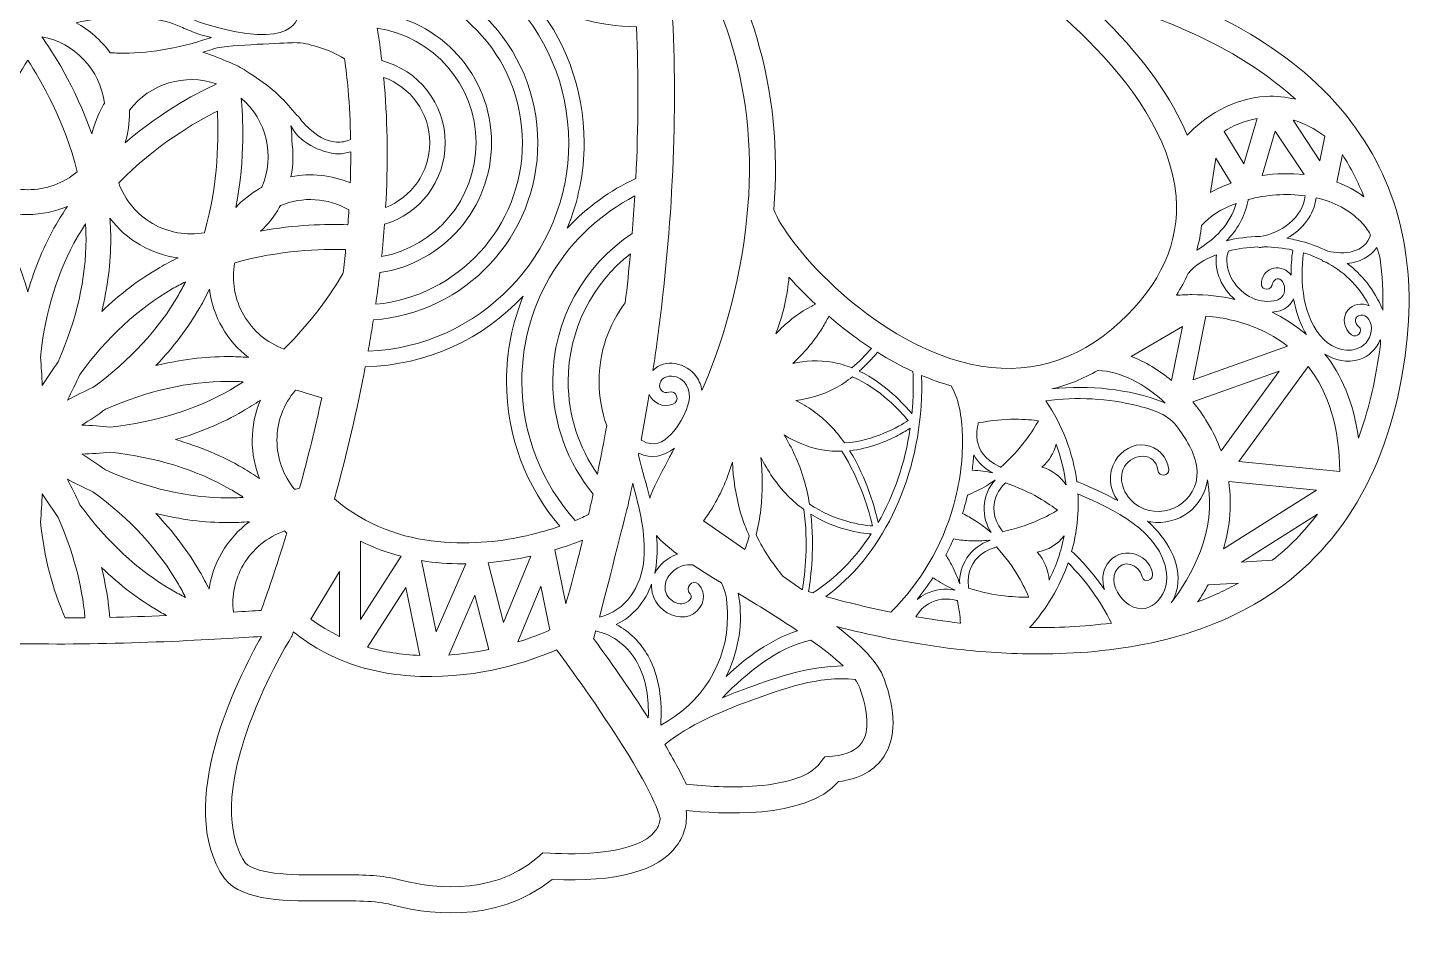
# Model space of a CAD drawing. Header units: millimetres. Extents: x -883 to 1566, y 87 to 598.
# Drawn here: x 256.3 to 526, y 87.2 to 261.4 of the extents above; entities that cross this region are included whole.
import ezdxf

# ---------------------------------------------------------------- set-up
doc = ezdxf.new("R2010")
doc.units = ezdxf.units.MM
doc.header["$MEASUREMENT"] = 0
doc.layers.add('Layer 3', color=7, linetype='Continuous')

msp = doc.modelspace()

# ---------------------------------------------------------------- linework, layer by layer
at = {"layer": 'Layer 3', "lineweight": 0}
for points, knots in [([(512.06, 244.42), (500.81, 258.41), (483.74, 265.96), (471.4, 269.82), (458.09, 273.99), (447.55, 274.84), (447.12, 274.9), (447.12, 274.9), (441.19, 275.35), (441.19, 275.35), (441.19, 275.35), (446.17, 272.12), (446.17, 272.12), (446.48, 271.92), (477.17, 251.62), (479.07, 228.7), (479.8, 219.87), (476.13, 211.67), (468.15, 204.32), (459.71, 196.54), (449.96, 193.81), (439.17, 196.2), (428.79, 198.5), (419.85, 204.95), (414.18, 209.96), (407.5, 215.87), (402.65, 222.25), (401.31, 225.5), (401.31, 225.5), (401.04, 226.16), (401.04, 226.16), (401.99, 237.75), (400.88, 248.96), (397.72, 259.52), (395.04, 268.44), (390.91, 276.92), (385.43, 284.71), (382.09, 289.47), (378.67, 293.36), (375.65, 296.42), (373.01, 311.06), (369.09, 324.76), (363.94, 337.36), (363.94, 337.36), (363.95, 337.37), (363.95, 337.37), (363.95, 337.37), (363.93, 337.38), (363.93, 337.38), (363.83, 337.61), (363.74, 337.84), (363.65, 338.07), (363.65, 338.07), (363.6, 338.65), (363.6, 338.65), (367.24, 339.27), (376.9, 341.25), (383.05, 345.72), (386.78, 348.43), (396.12, 356.72), (402.34, 375.11), (406.72, 388.05), (408.55, 402.95), (407.81, 419.6), (407.79, 421.03), (407.7, 422.45), (407.56, 423.87), (407.11, 430.37), (406.29, 437.13), (405.08, 444.13), (397.99, 485.36), (380.06, 523.48), (354.62, 551.48), (341.42, 566), (326.63, 577.35), (310.65, 585.21), (293.75, 593.52), (275.83, 597.76), (257.38, 597.82), (257.38, 597.82), (257.15, 597.82), (257.15, 597.82), (257.15, 597.82), (257.15, 597.82), (257.15, 597.82), (238.7, 597.76), (220.78, 593.52), (203.89, 585.21), (187.9, 577.35), (173.11, 566), (159.91, 551.48), (134.47, 523.48), (116.54, 485.36), (109.45, 444.13), (104.83, 417.32), (105.76, 394.1), (112.19, 375.11), (118.42, 356.72), (127.75, 348.43), (131.48, 345.72), (137.63, 341.25), (147.29, 339.27), (150.93, 338.65), (150.93, 338.65), (150.89, 338.23), (150.89, 338.23), (146.07, 324.81), (142.28, 311.04), (139.52, 297.06), (136.34, 293.91), (132.68, 289.81), (129.1, 284.71), (123.62, 276.92), (119.49, 268.44), (116.81, 259.52), (113.47, 248.36), (112.41, 236.48), (113.67, 224.19), (116.08, 200.65), (124.5, 184.75), (129.53, 175.25), (131.43, 171.66), (132.93, 168.83), (133.11, 167.36), (133.11, 167.24), (132.98, 166.18), (128.83, 163.16), (125.88, 161.03), (121.81, 158.54), (117.5, 155.91), (106.71, 149.32), (94.48, 141.86), (92.07, 135.15), (89.8, 128.81), (89.79, 123.78), (92.07, 120.21), (93.82, 117.47), (96.88, 115.77), (100.94, 115.26), (107.33, 107.82), (124.42, 109.01), (130.47, 109.69), (130.43, 109.28), (130.42, 108.82), (130.43, 108.34), (130.27, 106.94), (130.58, 106.33), (130.79, 105.92), (130.79, 105.92), (130.8, 105.93), (130.8, 105.93), (131.09, 104.91), (131.57, 103.84), (132.34, 102.79), (135.92, 97.9), (144.05, 95.72), (156.52, 96.3), (162.68, 91.24), (169.88, 89.82), (176.04, 89.82), (180.92, 89.82), (185.14, 90.71), (187.67, 91.4), (190.59, 92.2), (194.99, 92.16), (199.65, 92.13), (207.86, 92.07), (216.34, 92.01), (220, 96.38), (220, 96.38), (220.08, 96.49), (220.08, 96.49), (229.9, 110.69), (217.41, 135.42), (212.89, 143.4), (220.39, 142.9), (241.04, 141.67), (257.27, 141.98), (273.49, 141.67), (294.14, 142.9), (301.64, 143.4), (297.12, 135.42), (284.63, 110.69), (294.45, 96.49), (294.45, 96.49), (294.53, 96.38), (294.53, 96.38), (298.19, 92.01), (306.67, 92.07), (314.88, 92.13), (319.54, 92.16), (323.94, 92.2), (326.86, 91.4), (332.59, 89.84), (346.97, 87.24), (358.01, 96.3), (370.48, 95.72), (378.61, 97.9), (382.19, 102.79), (383.01, 103.9), (383.5, 105.03), (383.78, 106.11), (383.95, 106.51), (384.06, 107.01), (384.05, 107.68), (384.12, 108.42), (384.11, 109.1), (384.06, 109.69), (390.12, 109.01), (407.2, 107.82), (413.59, 115.26), (417.65, 115.77), (420.71, 117.47), (422.46, 120.21), (424.74, 123.78), (424.73, 128.81), (422.46, 135.15), (421.29, 138.42), (417.78, 141.86), (413.25, 145.3), (419.04, 143.81), (427.23, 142.02), (436.51, 140.95), (441.35, 140.4), (446.77, 140.01), (452.49, 140.01), (466.56, 140.01), (482.39, 142.37), (495.49, 150.39), (511.06, 159.93), (520.48, 175.88), (523.51, 197.8), (526.04, 216.14), (522.19, 231.82), (512.06, 244.42)], [0, 0, 0, 0, 1, 1, 1, 2, 2, 2, 3, 3, 3, 4, 4, 4, 5, 5, 5, 6, 6, 6, 7, 7, 7, 8, 8, 8, 9, 9, 9, 10, 10, 10, 11, 11, 11, 12, 12, 12, 13, 13, 13, 14, 14, 14, 15, 15, 15, 16, 16, 16, 17, 17, 17, 18, 18, 18, 19, 19, 19, 20, 20, 20, 21, 21, 21, 22, 22, 22, 23, 23, 23, 24, 24, 24, 25, 25, 25, 26, 26, 26, 27, 27, 27, 28, 28, 28, 29, 29, 29, 30, 30, 30, 31, 31, 31, 32, 32, 32, 33, 33, 33, 34, 34, 34, 35, 35, 35, 36, 36, 36, 37, 37, 37, 38, 38, 38, 39, 39, 39, 40, 40, 40, 41, 41, 41, 42, 42, 42, 43, 43, 43, 44, 44, 44, 45, 45, 45, 46, 46, 46, 47, 47, 47, 48, 48, 48, 49, 49, 49, 50, 50, 50, 51, 51, 51, 52, 52, 52, 53, 53, 53, 54, 54, 54, 55, 55, 55, 56, 56, 56, 57, 57, 57, 58, 58, 58, 59, 59, 59, 60, 60, 60, 61, 61, 61, 62, 62, 62, 63, 63, 63, 64, 64, 64, 65, 65, 65, 66, 66, 66, 67, 67, 67, 68, 68, 68, 69, 69, 69, 70, 70, 70, 71, 71, 71, 72, 72, 72, 73, 73, 73, 74, 74, 74, 75, 75, 75, 76, 76, 76, 77, 77, 77, 78, 78, 78, 78]), ([(379.22, 207.03), (381.87, 229.3), (382.45, 250.75), (380.93, 270.79), (380.59, 275.25), (380.14, 279.74), (379.57, 284.17), (380.19, 283.35), (380.79, 282.53), (381.37, 281.7), (386.51, 274.36), (390.39, 266.39), (392.9, 257.99), (396.03, 247.5), (397.02, 236.3), (395.83, 224.71), (394.42, 210.85), (390.8, 199.72), (387.1, 191.06), (386.96, 191.99), (386.62, 192.91), (386, 193.78), (384.13, 196.42), (379.84, 197.41), (377.59, 194.95), (378.2, 198.99), (378.74, 203.02), (379.22, 207.03)], [0, 0, 0, 0, 1, 1, 1, 2, 2, 2, 3, 3, 3, 4, 4, 4, 5, 5, 5, 6, 6, 6, 7, 7, 7, 8, 8, 8, 9, 9, 9, 9]), ([(322.7, 200.72), (322.93, 202.07), (323.14, 203.41), (323.35, 204.75), (341.16, 206.05), (355.26, 220.95), (355.26, 239.09), (355.26, 257.95), (340.02, 273.32), (321.2, 273.52), (320.55, 275.52), (319.81, 277.5), (318.96, 279.46), (319.58, 279.49), (320.2, 279.51), (320.83, 279.51), (343.12, 279.51), (361.25, 261.38), (361.25, 239.09), (361.25, 217.31), (343.93, 199.5), (322.34, 198.7), (322.46, 199.37), (322.58, 200.05), (322.7, 200.72)], [0, 0, 0, 0, 1, 1, 1, 2, 2, 2, 3, 3, 3, 4, 4, 4, 5, 5, 5, 6, 6, 6, 7, 7, 7, 8, 8, 8, 8]), ([(324.61, 213.92), (336.86, 215.75), (346.28, 226.34), (346.28, 239.09), (346.28, 252.2), (336.31, 263.03), (323.55, 264.39), (323.14, 266.47), (322.66, 268.5), (322.11, 270.5), (338.85, 269.82), (352.27, 255.99), (352.27, 239.09), (352.27, 222.76), (339.75, 209.3), (323.81, 207.79), (324.1, 209.86), (324.37, 211.9), (324.61, 213.92)], [0, 0, 0, 0, 1, 1, 1, 2, 2, 2, 3, 3, 3, 4, 4, 4, 5, 5, 5, 6, 6, 6, 6]), ([(290.58, 262.16), (289.57, 262.47), (288.6, 262.89), (287.57, 263.32), (287.56, 263.33), (287.56, 263.33), (287.55, 263.33), (289.6, 263.99), (291.63, 264.74), (293.61, 265.57), (294.59, 265.98), (298.93, 268.21), (299.74, 269.03), (303.07, 269.67), (305.68, 269.27), (307.31, 267.88), (308.78, 266.62), (309.02, 264.94), (309.01, 264.68), (308.89, 263.19), (308.03, 256.83), (290.58, 262.16)], [0, 0, 0, 0, 1, 1, 1, 2, 2, 2, 3, 3, 3, 4, 4, 4, 5, 5, 5, 6, 6, 6, 7, 7, 7, 7]), ([(374.27, 232.2), (369.24, 229.85), (364.74, 226.57), (360.98, 222.57), (363.08, 227.67), (364.24, 233.24), (364.24, 239.09), (364.24, 249.76), (360.37, 259.54), (353.96, 267.11), (360.03, 263.7), (366.99, 261.71), (374.39, 261.59), (374.81, 252.07), (374.77, 242.26), (374.27, 232.2)], [0, 0, 0, 0, 1, 1, 1, 2, 2, 2, 3, 3, 3, 4, 4, 4, 5, 5, 5, 5]), ([(465.55, 262.63), (463.85, 264.32), (462.06, 266), (460.19, 267.65), (463.52, 266.89), (466.79, 266.01), (469.96, 265.02), (479.35, 262.07), (492.12, 256.72), (502.21, 247.54), (500.35, 248.01), (498.46, 248.19), (496.56, 248.09), (489.96, 247.74), (484.45, 244.07), (481.23, 240.57), (478.24, 247.79), (472.97, 255.2), (465.55, 262.63)], [0, 0, 0, 0, 1, 1, 1, 2, 2, 2, 3, 3, 3, 4, 4, 4, 5, 5, 5, 6, 6, 6, 6]), ([(273.93, 256.49), (273.39, 256.5), (272.84, 256.52), (272.3, 256.56), (270.55, 258.97), (268.28, 260.96), (265.67, 262.36), (268.54, 263.08), (271.77, 263.44), (275.42, 263.44), (275.42, 263.44), (275.45, 263.44), (275.45, 263.44), (279.05, 263.44), (281.69, 263.09), (284.03, 262.32), (284.92, 262.02), (285.77, 261.65), (286.68, 261.27), (287.72, 260.82), (288.79, 260.37), (289.91, 260.02), (290.59, 259.81), (291.27, 259.65), (291.95, 259.51), (291.75, 259.45), (291.56, 259.38), (291.37, 259.32), (285.26, 257.32), (279.4, 256.37), (273.93, 256.49)], [0, 0, 0, 0, 1, 1, 1, 2, 2, 2, 3, 3, 3, 4, 4, 4, 5, 5, 5, 6, 6, 6, 7, 7, 7, 8, 8, 8, 9, 9, 9, 10, 10, 10, 10]), ([(271.17, 246.71), (271.08, 246.57), (270.99, 246.42), (270.9, 246.27), (269.91, 244.55), (269.19, 242.71), (268.75, 240.8), (265.48, 250.13), (260.89, 257.05), (259.03, 259.65), (265.39, 258.48), (270.39, 253.27), (271.17, 246.71)], [0, 0, 0, 0, 1, 1, 1, 2, 2, 2, 3, 3, 3, 4, 4, 4, 4]), ([(325.51, 223.3), (332.32, 225.33), (337.3, 231.64), (337.3, 239.09), (337.3, 246.73), (332.06, 253.17), (324.99, 255.02), (324.75, 257.16), (324.46, 259.26), (324.12, 261.3), (334.95, 259.71), (343.28, 250.35), (343.28, 239.09), (343.28, 228.12), (335.37, 218.96), (324.95, 217.02), (325.17, 219.14), (325.36, 221.24), (325.51, 223.3)], [0, 0, 0, 0, 1, 1, 1, 2, 2, 2, 3, 3, 3, 4, 4, 4, 5, 5, 5, 6, 6, 6, 6]), ([(290.27, 256.63), (290.87, 256.81), (291.47, 257), (292.07, 257.19), (292.4, 257.3), (292.71, 257.46), (293.04, 257.52), (297.63, 258.22), (307.32, 258.41), (307.91, 258.51), (309.76, 258.52), (310.73, 258.23), (312.53, 257.68), (312.53, 257.68), (312.91, 257.57), (312.91, 257.57), (314.34, 257.14), (316.09, 256.45), (317.76, 255.36), (318.04, 253.41), (318.28, 251.41), (318.46, 249.37), (318.73, 246.29), (318.89, 243.07), (318.94, 239.75), (318.06, 239.35), (317.1, 239.15), (316.17, 239.21), (314.02, 239.36), (312.15, 240.7), (310.96, 241.81), (310.4, 242.32), (309.88, 242.87), (309.37, 243.45), (309.17, 243.89), (308.41, 244.57), (308.41, 244.57), (308.32, 244.68), (308.23, 244.79), (308.13, 244.9), (307.64, 245.49), (307.12, 246.11), (306.59, 246.7), (305.98, 247.37), (304.35, 248.9), (304.35, 248.9), (302.86, 250.22), (301.17, 251.45), (299.37, 252.55), (298.89, 252.88), (298.4, 253.2), (297.88, 253.5), (296.88, 254.08), (295.84, 254.56), (294.79, 254.94), (293.31, 255.6), (291.8, 256.17), (290.27, 256.63)], [0, 0, 0, 0, 1, 1, 1, 2, 2, 2, 3, 3, 3, 4, 4, 4, 5, 5, 5, 6, 6, 6, 7, 7, 7, 8, 8, 8, 9, 9, 9, 10, 10, 10, 11, 11, 11, 12, 12, 12, 13, 13, 13, 14, 14, 14, 15, 15, 15, 16, 16, 16, 17, 17, 17, 18, 18, 18, 19, 19, 19, 19]), ([(256.32, 255.1), (258.86, 251.21), (263.44, 243.29), (265.92, 233.49), (263.22, 231.23), (259.84, 230), (256.32, 230), (252.8, 230), (249.41, 231.23), (246.72, 233.49), (249.19, 243.29), (253.77, 251.21), (256.32, 255.1)], [0, 0, 0, 0, 1, 1, 1, 2, 2, 2, 3, 3, 3, 4, 4, 4, 4]), ([(276.06, 245.39), (279.99, 250.62), (286.88, 252.62), (292.93, 250.51), (289.96, 249.15), (282.6, 245.46), (275.18, 239.09), (275.77, 240.98), (276.07, 242.95), (276.07, 244.95), (276.07, 245.1), (276.07, 245.25), (276.06, 245.39)], [0, 0, 0, 0, 1, 1, 1, 2, 2, 2, 3, 3, 3, 4, 4, 4, 4]), ([(325.5, 249.96), (325.45, 250.57), (325.39, 251.18), (325.34, 251.78), (330.55, 249.93), (334.3, 244.94), (334.3, 239.09), (334.3, 233.39), (330.74, 228.51), (325.73, 226.54), (326.21, 234.86), (326.14, 242.69), (325.5, 249.96)], [0, 0, 0, 0, 1, 1, 1, 2, 2, 2, 3, 3, 3, 4, 4, 4, 4]), ([(297.72, 247.75), (302.63, 243.56), (304.35, 236.55), (301.75, 230.5), (301.59, 230.42), (301.44, 230.33), (301.29, 230.24), (299.58, 229.25), (298.03, 228.02), (296.7, 226.58), (298.53, 236.25), (298.04, 244.51), (297.72, 247.75)], [0, 0, 0, 0, 1, 1, 1, 2, 2, 2, 3, 3, 3, 4, 4, 4, 4]), ([(280.53, 223.44), (277.47, 225.21), (275.15, 227.99), (273.95, 231.31), (281, 238.57), (288.93, 243.15), (293.09, 245.25), (293.35, 240.59), (293.36, 231.42), (290.58, 221.67), (287.12, 221.06), (283.57, 221.68), (280.53, 223.44)], [0, 0, 0, 0, 1, 1, 1, 2, 2, 2, 3, 3, 3, 4, 4, 4, 4]), ([(488.38, 241.3), (489.99, 242.3), (492.2, 243.36), (494.83, 243.83), (494.83, 243.83), (492.21, 235.03), (492.21, 235.03), (492.21, 235.03), (488.38, 241.3), (488.38, 241.3)], [0, 0, 0, 0, 1, 1, 1, 2, 2, 2, 3, 3, 3, 3]), ([(507.91, 240.35), (507.91, 240.35), (506.97, 235.62), (506.97, 235.62), (506.97, 235.62), (501.76, 243.5), (501.76, 243.5), (503.86, 242.91), (505.92, 241.85), (507.91, 240.35)], [0, 0, 0, 0, 1, 1, 1, 2, 2, 2, 3, 3, 3, 3]), ([(307.37, 232.52), (307.85, 234.88), (307.88, 237.25), (307.51, 239.53), (307.6, 240.39), (307.54, 241.31), (307.32, 242.39), (307.37, 242.33), (307.42, 242.27), (307.47, 242.21), (309.41, 238.46), (314.3, 237.1), (316.01, 236.98), (316.18, 236.97), (316.35, 236.96), (316.52, 236.96), (317.35, 236.96), (318.17, 237.1), (318.97, 237.35), (318.97, 235.37), (318.94, 233.36), (318.87, 231.31), (315.22, 232.86), (311.23, 233.28), (307.37, 232.52)], [0, 0, 0, 0, 1, 1, 1, 2, 2, 2, 3, 3, 3, 4, 4, 4, 5, 5, 5, 6, 6, 6, 7, 7, 7, 8, 8, 8, 8]), ([(495.75, 232.75), (495.75, 232.75), (498.32, 241.37), (498.32, 241.37), (498.32, 241.37), (503.92, 232.92), (503.92, 232.92), (501.26, 233.21), (498.48, 233.15), (495.75, 232.75)], [0, 0, 0, 0, 1, 1, 1, 2, 2, 2, 3, 3, 3, 3]), ([(489.77, 231.27), (488.34, 230.76), (486.99, 230.15), (485.76, 229.47), (485.76, 229.47), (486.8, 236.12), (486.8, 236.12), (486.8, 236.12), (489.77, 231.27), (489.77, 231.27)], [0, 0, 0, 0, 1, 1, 1, 2, 2, 2, 3, 3, 3, 3]), ([(511.33, 236.82), (512.98, 234.23), (514.38, 231.5), (515.51, 228.65), (513.97, 229.8), (512.21, 230.74), (510.27, 231.46), (510.27, 231.46), (511.33, 236.82), (511.33, 236.82)], [0, 0, 0, 0, 1, 1, 1, 2, 2, 2, 3, 3, 3, 3]), ([(493.01, 227.74), (493.04, 227.86), (493.04, 227.97), (493.03, 228.08), (496.52, 229.01), (500.43, 229.32), (504.13, 228.82), (503.71, 224.67), (499.31, 221.44), (495.35, 220.95), (495.34, 220.95), (495.32, 220.94), (495.3, 220.94), (493.07, 220.9), (490.89, 220.62), (488.87, 220.11), (490.86, 222.16), (492.33, 224.63), (493.01, 227.74)], [0, 0, 0, 0, 1, 1, 1, 2, 2, 2, 3, 3, 3, 4, 4, 4, 5, 5, 5, 6, 6, 6, 6]), ([(256.32, 210.22), (254.95, 214.92), (253.11, 219.3), (250.82, 223.26), (250.14, 224.44), (249.41, 225.61), (248.62, 226.76), (251.03, 225.73), (253.63, 225.2), (256.32, 225.2), (259, 225.2), (261.6, 225.73), (264.02, 226.76), (263.23, 225.61), (262.49, 224.44), (261.81, 223.26), (259.53, 219.3), (257.68, 214.92), (256.32, 210.22)], [0, 0, 0, 0, 1, 1, 1, 2, 2, 2, 3, 3, 3, 4, 4, 4, 5, 5, 5, 6, 6, 6, 6]), ([(305.11, 226.52), (305.18, 226.65), (305.26, 226.78), (305.32, 226.91), (309.63, 228.74), (314.54, 228.43), (318.61, 226.09), (318.56, 225.17), (318.49, 224.22), (318.41, 223.22), (314.07, 223.38), (308.11, 223.21), (301.49, 221.97), (302.91, 223.29), (304.13, 224.82), (305.11, 226.52)], [0, 0, 0, 0, 1, 1, 1, 2, 2, 2, 3, 3, 3, 4, 4, 4, 5, 5, 5, 5]), ([(362.52, 165.87), (356.09, 173.03), (352.16, 182.49), (352.16, 192.85), (352.16, 208.47), (361.07, 222.05), (374.08, 228.78), (373.93, 226.37), (373.76, 223.96), (373.56, 221.53), (364.28, 215.36), (358.15, 204.81), (358.15, 192.85), (358.15, 184.57), (361.09, 176.96), (365.99, 171.01), (365.7, 169.68), (365.41, 168.35), (365.1, 167.02), (364.43, 166.69), (363.56, 166.3), (362.52, 165.87)], [0, 0, 0, 0, 1, 1, 1, 2, 2, 2, 3, 3, 3, 4, 4, 4, 5, 5, 5, 6, 6, 6, 7, 7, 7, 7]), ([(490.7, 227.34), (489.52, 223.18), (486.63, 220.45), (483.07, 218.26), (483.52, 219.85), (483.84, 221.45), (484.03, 223.08), (485.56, 224.85), (487.92, 226.31), (490.7, 227.34)], [0, 0, 0, 0, 1, 1, 1, 2, 2, 2, 3, 3, 3, 3]), ([(508.48, 218.08), (506.67, 218.98), (504.94, 219.57), (503.48, 219.96), (502.53, 220.22), (501.55, 220.42), (500.57, 220.58), (503.53, 222.29), (505.91, 225.09), (506.23, 228.43), (506.23, 228.44), (506.23, 228.44), (506.23, 228.44), (509.76, 227.63), (512.73, 226.04), (514.88, 223.81), (515.62, 223.05), (516.26, 222.2), (516.81, 221.28), (515.78, 217.69), (511.61, 217.35), (508.48, 218.08)], [0, 0, 0, 0, 1, 1, 1, 2, 2, 2, 3, 3, 3, 4, 4, 4, 5, 5, 5, 6, 6, 6, 7, 7, 7, 7]), ([(272.41, 220.42), (272.41, 221.75), (272.36, 223.1), (272.26, 224.47), (273.83, 222.38), (275.81, 220.63), (278.13, 219.29), (280.42, 217.96), (282.91, 217.13), (285.48, 216.8), (284.26, 216.21), (283.07, 215.59), (281.93, 214.92), (277.96, 212.64), (274.18, 209.77), (270.65, 206.38), (271.82, 211.14), (272.41, 215.85), (272.41, 220.42)], [0, 0, 0, 0, 1, 1, 1, 2, 2, 2, 3, 3, 3, 4, 4, 4, 5, 5, 5, 6, 6, 6, 6]), ([(265.97, 220.86), (266.45, 221.69), (266.97, 222.53), (267.52, 223.36), (267.58, 222.36), (267.61, 221.38), (267.61, 220.42), (267.61, 212.79), (265.79, 204.78), (262.21, 196.63), (261.13, 195.14), (260.1, 193.61), (259.13, 192.04), (259.07, 193.89), (258.94, 195.73), (258.76, 197.55), (259.73, 206.41), (262.15, 214.25), (265.97, 220.86)], [0, 0, 0, 0, 1, 1, 1, 2, 2, 2, 3, 3, 3, 4, 4, 4, 5, 5, 5, 6, 6, 6, 6]), ([(298.22, 205.66), (296.44, 208.74), (295.82, 212.33), (296.47, 215.83), (305.07, 218.27), (313.26, 218.53), (317.98, 218.41), (317.82, 216.86), (317.65, 215.28), (317.46, 213.71), (315.12, 209.82), (311.29, 204.23), (306, 199.12), (302.72, 200.32), (299.97, 202.63), (298.22, 205.66)], [0, 0, 0, 0, 1, 1, 1, 2, 2, 2, 3, 3, 3, 4, 4, 4, 5, 5, 5, 5]), ([(489.21, 218.11), (491, 218.57), (492.94, 218.83), (494.94, 218.9), (495.09, 218.83), (495.27, 218.79), (495.49, 218.82), (495.7, 218.84), (495.91, 218.88), (496.12, 218.91), (497.98, 218.9), (499.87, 218.7), (501.71, 218.31), (501.47, 216.72), (501.36, 215.08), (501.39, 213.43), (501.31, 213.53), (501.24, 213.64), (501.15, 213.73), (499.14, 215.9), (495.56, 214.72), (495.62, 211.68), (495.64, 210.3), (497.78, 210.44), (497.75, 211.81), (498.34, 212.9), (498.99, 213.02), (499.69, 212.18), (500.07, 211.63), (500.2, 211.02), (500.1, 210.35), (499.94, 209.16), (499.18, 208.65), (498.05, 208.45), (496.42, 208.17), (494.69, 208.51), (493.25, 209.31), (490.32, 210.92), (488.07, 214.77), (489.21, 218.11)], [0, 0, 0, 0, 1, 1, 1, 2, 2, 2, 3, 3, 3, 4, 4, 4, 5, 5, 5, 6, 6, 6, 7, 7, 7, 8, 8, 8, 9, 9, 9, 10, 10, 10, 11, 11, 11, 12, 12, 12, 13, 13, 13, 13]), ([(519.17, 206.62), (517.5, 210.73), (514.97, 213.64), (512.28, 215.71), (514.59, 215.96), (516.72, 216.92), (517.99, 218.82), (518.26, 218.11), (518.48, 217.38), (518.65, 216.61), (519.09, 213.41), (519.26, 210.07), (519.17, 206.62)], [0, 0, 0, 0, 1, 1, 1, 2, 2, 2, 3, 3, 3, 4, 4, 4, 4]), ([(361.15, 192.85), (361.15, 202.89), (365.88, 211.84), (373.22, 217.6), (372.93, 214.45), (372.6, 211.28), (372.22, 208.09), (369.03, 203.83), (367.13, 198.56), (367.13, 192.85), (367.13, 189.84), (367.66, 186.94), (368.63, 184.26), (368.06, 181.12), (367.45, 178), (366.81, 174.88), (363.24, 179.98), (361.15, 186.17), (361.15, 192.85)], [0, 0, 0, 0, 1, 1, 1, 2, 2, 2, 3, 3, 3, 4, 4, 4, 5, 5, 5, 6, 6, 6, 6]), ([(481.42, 213.75), (482.66, 215.28), (484.59, 216.51), (486.9, 217.39), (486.47, 214.12), (487.99, 210.88), (490.45, 208.73), (487.73, 209.35), (484.92, 209.66), (482.17, 209.66), (481.15, 209.66), (480.13, 209.62), (479.13, 209.53), (480, 210.91), (480.77, 212.32), (481.42, 213.75)], [0, 0, 0, 0, 1, 1, 1, 2, 2, 2, 3, 3, 3, 4, 4, 4, 5, 5, 5, 5]), ([(513.08, 201.87), (514.17, 201.04), (515.57, 202.66), (514.47, 203.49), (513.63, 204.12), (513.5, 205.53), (514.93, 205.69), (516.08, 205.81), (516.7, 204.69), (516.89, 203.79), (517.24, 202.15), (516.4, 200.38), (514.97, 199.54), (512.62, 198.15), (509.55, 199.16), (507.74, 200.95), (503.68, 204.96), (503, 212.28), (503.79, 217.77), (504.87, 217.44), (506.07, 216.99), (507.32, 216.39), (507.45, 216.21), (507.65, 216.08), (507.91, 216.01), (508, 215.99), (508.08, 215.97), (508.16, 215.96), (511.2, 214.31), (514.39, 211.69), (516.54, 207.49), (515.14, 208.09), (513.38, 207.89), (512.39, 206.65), (511.21, 205.18), (511.62, 202.97), (513.08, 201.87)], [0, 0, 0, 0, 1, 1, 1, 2, 2, 2, 3, 3, 3, 4, 4, 4, 5, 5, 5, 6, 6, 6, 7, 7, 7, 8, 8, 8, 9, 9, 9, 10, 10, 10, 11, 11, 11, 12, 12, 12, 12]), ([(266.43, 194.2), (271.69, 201.38), (277.71, 206.95), (284.33, 210.77), (285.16, 211.25), (286.03, 211.71), (286.92, 212.16), (286.48, 211.26), (286.01, 210.4), (285.53, 209.56), (281.71, 202.95), (276.13, 196.93), (268.94, 191.66), (267.26, 190.9), (265.61, 190.09), (263.99, 189.23), (264.86, 190.86), (265.67, 192.52), (266.43, 194.2)], [0, 0, 0, 0, 1, 1, 1, 2, 2, 2, 3, 3, 3, 4, 4, 4, 5, 5, 5, 6, 6, 6, 6]), ([(295.18, 197.65), (290.61, 197.65), (285.9, 197.06), (281.14, 195.89), (284.53, 199.42), (287.4, 203.2), (289.69, 207.17), (290.35, 208.31), (290.97, 209.5), (291.56, 210.71), (291.88, 208.11), (292.72, 205.59), (294.06, 203.26), (295.37, 201), (297.07, 199.06), (299.1, 197.5), (297.77, 197.6), (296.46, 197.65), (295.18, 197.65)], [0, 0, 0, 0, 1, 1, 1, 2, 2, 2, 3, 3, 3, 4, 4, 4, 5, 5, 5, 6, 6, 6, 6]), ([(403.85, 211.75), (403.9, 212.18), (403.95, 212.61), (403.98, 213.04), (405.57, 211.26), (407.3, 209.49), (409.11, 207.79), (408.79, 207.64), (408.47, 207.49), (408.16, 207.32), (405.59, 205.96), (403.35, 204.08), (401.45, 202.09), (402.52, 204.93), (403.42, 208.19), (403.85, 211.75)], [0, 0, 0, 0, 1, 1, 1, 2, 2, 2, 3, 3, 3, 4, 4, 4, 5, 5, 5, 5]), ([(353.09, 162.93), (344.44, 161), (328.19, 159.39), (315.81, 170.09), (318.22, 178.83), (320.21, 187.41), (321.78, 195.69), (333.85, 195.95), (344.71, 201.15), (352.43, 209.36), (350.33, 204.26), (349.17, 198.69), (349.17, 192.85), (349.17, 182.14), (353.07, 172.33), (359.53, 164.75), (357.69, 164.12), (355.54, 163.48), (353.09, 162.93)], [0, 0, 0, 0, 1, 1, 1, 2, 2, 2, 3, 3, 3, 4, 4, 4, 5, 5, 5, 6, 6, 6, 6]), ([(497.69, 206.25), (498.22, 206.3), (498.75, 206.39), (499.28, 206.55), (500.49, 206.91), (501.37, 207.79), (501.85, 208.85), (502.27, 206.66), (502.96, 204.53), (503.97, 202.59), (504.09, 202.36), (504.22, 202.13), (504.35, 201.91), (502.18, 203.79), (499.89, 205.2), (497.69, 206.25)], [0, 0, 0, 0, 1, 1, 1, 2, 2, 2, 3, 3, 3, 4, 4, 4, 5, 5, 5, 5]), ([(411.7, 205.47), (414.03, 203.46), (416.81, 201.29), (419.97, 199.24), (418.85, 197.93), (417.59, 196.63), (416.17, 195.46), (414.99, 195.93), (413.74, 196.31), (412.44, 196.54), (409.72, 197.03), (407.09, 196.84), (404.71, 196.33), (406.71, 198.13), (408.72, 200.4), (410.46, 203.24), (410.9, 203.97), (411.32, 204.71), (411.7, 205.47)], [0, 0, 0, 0, 1, 1, 1, 2, 2, 2, 3, 3, 3, 4, 4, 4, 5, 5, 5, 6, 6, 6, 6]), ([(482.37, 193.15), (482.37, 193.15), (484.87, 205.51), (484.87, 205.51), (488.44, 205.21), (491.94, 204.36), (495.02, 203.03), (497.08, 202.14), (498.97, 201.02), (500.67, 199.7), (500.67, 199.7), (482.37, 193.15), (482.37, 193.15)], [0, 0, 0, 0, 1, 1, 1, 2, 2, 2, 3, 3, 3, 4, 4, 4, 4]), ([(480.33, 203.45), (480.33, 203.45), (478.21, 193), (478.21, 193), (475.75, 195.05), (473.09, 196.64), (470.37, 197.67), (470.37, 197.67), (480.33, 203.45), (480.33, 203.45)], [0, 0, 0, 0, 1, 1, 1, 2, 2, 2, 3, 3, 3, 3]), ([(518.5, 198.53), (517.67, 192.49), (516.3, 186.88), (514.44, 181.82), (513.49, 188.95), (511.03, 194.23), (507.95, 198.15), (509.89, 196.9), (512.21, 196.36), (514.63, 197.08), (516.44, 197.62), (517.95, 199.16), (518.68, 200.95), (518.7, 200.82), (518.73, 200.7), (518.75, 200.57), (518.68, 199.89), (518.6, 199.22), (518.5, 198.53)], [0, 0, 0, 0, 1, 1, 1, 2, 2, 2, 3, 3, 3, 4, 4, 4, 5, 5, 5, 6, 6, 6, 6]), ([(428.02, 194.76), (428.1, 193.08), (428.11, 191.38), (428.04, 189.65), (428, 188.61), (427.93, 187.57), (427.83, 186.55), (426.34, 188.36), (422.66, 192.39), (417.62, 194.82), (418.93, 195.99), (420.1, 197.24), (421.14, 198.49), (423.29, 197.15), (425.58, 195.88), (428.02, 194.76)], [0, 0, 0, 0, 1, 1, 1, 2, 2, 2, 3, 3, 3, 4, 4, 4, 5, 5, 5, 5]), ([(463.92, 194.98), (468.27, 194.77), (473.05, 192.36), (476.98, 188.64), (476.85, 188.69), (476.73, 188.75), (476.59, 188.8), (469.84, 191.44), (462.21, 192.14), (454.99, 191.37), (458.07, 192.14), (461.05, 193.33), (463.92, 194.98)], [0, 0, 0, 0, 1, 1, 1, 2, 2, 2, 3, 3, 3, 4, 4, 4, 4]), ([(487.79, 179.39), (487.1, 181.27), (486.23, 183.1), (485.19, 184.83), (484.34, 186.24), (483.39, 187.59), (482.34, 188.85), (482.34, 188.85), (499.05, 194.83), (499.05, 194.83), (499.05, 194.83), (487.79, 179.39), (487.79, 179.39)], [0, 0, 0, 0, 1, 1, 1, 2, 2, 2, 3, 3, 3, 4, 4, 4, 4]), ([(491.27, 177.32), (491.27, 177.32), (504.69, 195.71), (504.69, 195.71), (508.71, 190.64), (510.76, 183.81), (510.81, 175.38), (510.81, 175.38), (491.27, 177.32), (491.27, 177.32)], [0, 0, 0, 0, 1, 1, 1, 2, 2, 2, 3, 3, 3, 3]), ([(298.12, 192.76), (297.29, 192.21), (296.45, 191.69), (295.62, 191.21), (289.01, 187.39), (281.17, 184.96), (272.31, 183.99), (270.49, 184.18), (268.65, 184.31), (266.81, 184.37), (268.37, 185.34), (269.9, 186.37), (271.39, 187.44), (279.55, 191.03), (287.55, 192.85), (295.18, 192.85), (296.14, 192.85), (297.13, 192.82), (298.12, 192.76)], [0, 0, 0, 0, 1, 1, 1, 2, 2, 2, 3, 3, 3, 4, 4, 4, 5, 5, 5, 6, 6, 6, 6]), ([(376.85, 190.27), (377.64, 188.69), (379.42, 187.68), (381.46, 188.42), (382.97, 188.96), (382.16, 191.32), (380.64, 190.77), (379.58, 190.39), (378.67, 191.32), (378.92, 192.39), (379.26, 193.82), (380.96, 194.1), (382.13, 193.7), (384.58, 192.89), (385.11, 190.2), (384.31, 188.01), (383.15, 184.82), (379.75, 178.9), (375.6, 181.31), (375.5, 181.37), (375.41, 181.41), (375.31, 181.43), (375.86, 184.38), (376.37, 187.33), (376.85, 190.27)], [0, 0, 0, 0, 1, 1, 1, 2, 2, 2, 3, 3, 3, 4, 4, 4, 5, 5, 5, 6, 6, 6, 7, 7, 7, 8, 8, 8, 8]), ([(405.28, 189.15), (407.68, 189.43), (410.27, 190.1), (412.84, 191.46), (414.08, 192.11), (415.23, 192.89), (416.31, 193.73), (421.67, 191.4), (425.66, 186.99), (427.09, 185.25), (425.31, 184.09), (420.44, 181.26), (414.75, 180.91), (413.91, 182.1), (412.99, 183.24), (411.97, 184.29), (409.83, 186.49), (407.51, 188.05), (405.28, 189.15)], [0, 0, 0, 0, 1, 1, 1, 2, 2, 2, 3, 3, 3, 4, 4, 4, 5, 5, 5, 6, 6, 6, 6]), ([(411.11, 151.14), (421.59, 158.73), (429, 172.99), (429.69, 189.58), (429.75, 191.08), (429.75, 192.55), (429.7, 194.01), (431.56, 193.23), (433.48, 192.53), (435.46, 191.97), (437.16, 188.92), (437.58, 185.22), (437.62, 181.76), (437.69, 177.34), (437.07, 172.93), (435.87, 168.69), (433.68, 160.91), (429.47, 153.8), (423.76, 148.12), (418.56, 149.15), (414.21, 150.27), (411.11, 151.14)], [0, 0, 0, 0, 1, 1, 1, 2, 2, 2, 3, 3, 3, 4, 4, 4, 5, 5, 5, 6, 6, 6, 7, 7, 7, 7]), ([(301.29, 174.01), (300.21, 174.74), (299.12, 175.43), (298.02, 176.06), (294.06, 178.35), (289.69, 180.19), (284.98, 181.56), (289.69, 182.92), (294.06, 184.76), (298.02, 187.05), (299.17, 187.72), (300.32, 188.44), (301.44, 189.2), (300.39, 186.77), (299.85, 184.14), (299.85, 181.42), (299.85, 178.85), (300.34, 176.35), (301.29, 174.01)], [0, 0, 0, 0, 1, 1, 1, 2, 2, 2, 3, 3, 3, 4, 4, 4, 5, 5, 5, 6, 6, 6, 6]), ([(308.26, 191.15), (309.93, 190.73), (311.6, 190.23), (313.34, 189.63), (312.11, 183.91), (310.66, 178.05), (309.05, 172.17), (308.7, 172.08), (308.38, 171.99), (308.07, 171.92), (305.86, 174.59), (304.65, 177.94), (304.65, 181.42), (304.65, 185), (305.92, 188.44), (308.26, 191.15)], [0, 0, 0, 0, 1, 1, 1, 2, 2, 2, 3, 3, 3, 4, 4, 4, 5, 5, 5, 5]), ([(471.7, 188.08), (474.81, 187.3), (477.55, 186.47), (479.5, 183.77), (481.21, 181.41), (483.03, 178.42), (483.15, 175.43), (483.4, 169.55), (476.96, 165.73), (471.88, 168.61), (469.31, 170.07), (467.48, 173.53), (469.09, 176.33), (470.6, 178.95), (475.11, 179.25), (475.53, 175.63), (475.69, 174.27), (477.82, 174.4), (477.66, 175.77), (477.38, 178.21), (475.53, 180.14), (473.07, 180.51), (470.72, 180.86), (468.48, 179.44), (467.29, 177.48), (465.71, 174.84), (466.19, 171.98), (467.75, 169.72), (465.28, 171.08), (462.68, 172.21), (460.13, 173.31), (460.02, 173.36), (459.91, 173.38), (459.81, 173.39), (459.09, 179), (457, 184.4), (453.81, 189.08), (459.79, 189.87), (465.84, 189.57), (471.7, 188.08)], [0, 0, 0, 0, 1, 1, 1, 2, 2, 2, 3, 3, 3, 4, 4, 4, 5, 5, 5, 6, 6, 6, 7, 7, 7, 8, 8, 8, 9, 9, 9, 10, 10, 10, 11, 11, 11, 12, 12, 12, 13, 13, 13, 13]), ([(415.74, 179.4), (419.54, 179.8), (422.89, 181.2), (425.19, 182.41), (426.16, 182.92), (426.94, 183.4), (427.49, 183.76), (426.5, 177), (424.33, 170.79), (421.28, 165.48), (420.71, 168.04), (419.11, 173.98), (415.74, 179.4)], [0, 0, 0, 0, 1, 1, 1, 2, 2, 2, 3, 3, 3, 4, 4, 4, 4]), ([(440.68, 184.63), (440.7, 184.68), (440.7, 184.73), (440.7, 184.78), (445.82, 185.88), (450.5, 185.46), (452.36, 185.21), (451.46, 183.58), (449.01, 179.59), (445.01, 176.18), (444.97, 176.23), (444.93, 176.28), (444.86, 176.31), (438.87, 179.01), (440.6, 184.4), (440.68, 184.63)], [0, 0, 0, 0, 1, 1, 1, 2, 2, 2, 3, 3, 3, 4, 4, 4, 5, 5, 5, 5]), ([(407.94, 169.07), (407.69, 170.65), (407.34, 172.26), (406.87, 173.85), (405.89, 177.17), (404.5, 180.05), (403.02, 182.48), (405.17, 181.15), (407.65, 180.06), (410.36, 179.57), (411.67, 179.34), (412.95, 179.26), (414.2, 179.3), (417.89, 173.75), (419.6, 167.29), (420.16, 164.83), (418.19, 164.97), (412.95, 165.66), (407.94, 169.07)], [0, 0, 0, 0, 1, 1, 1, 2, 2, 2, 3, 3, 3, 4, 4, 4, 5, 5, 5, 6, 6, 6, 6]), ([(272.31, 179.12), (281.17, 178.15), (289.01, 175.72), (295.62, 171.91), (296.45, 171.43), (297.29, 170.91), (298.12, 170.36), (297.12, 170.29), (296.14, 170.26), (295.18, 170.26), (287.55, 170.26), (279.55, 172.08), (271.39, 175.67), (269.9, 176.74), (268.37, 177.77), (266.81, 178.75), (268.65, 178.81), (270.49, 178.93), (272.31, 179.12)], [0, 0, 0, 0, 1, 1, 1, 2, 2, 2, 3, 3, 3, 4, 4, 4, 5, 5, 5, 6, 6, 6, 6]), ([(374.83, 178.9), (377.27, 177.66), (379.76, 178.38), (381.76, 179.92), (381.33, 179.11), (380.92, 178.34), (380.54, 177.61), (378.9, 174.51), (377.66, 172.17), (376.97, 170.21), (376.3, 172.93), (375.52, 175.61), (374.88, 178.21), (374.85, 178.33), (374.81, 178.43), (374.76, 178.53), (374.78, 178.65), (374.8, 178.77), (374.83, 178.9)], [0, 0, 0, 0, 1, 1, 1, 2, 2, 2, 3, 3, 3, 4, 4, 4, 5, 5, 5, 6, 6, 6, 6]), ([(398.51, 168.02), (398.94, 171.57), (398.86, 175), (398.52, 178.09), (399.86, 175.53), (401.55, 172.95), (403.69, 170.75), (404.71, 169.7), (405.78, 168.79), (406.86, 168.01), (407.77, 161.6), (407.08, 155.57), (406.59, 152.5), (406.56, 152.51), (406.52, 152.52), (406.49, 152.53), (406.49, 152.53), (402.8, 155.11), (402.8, 155.11), (401.09, 157.11), (399.17, 159.8), (397.59, 163.12), (397.98, 164.67), (398.3, 166.31), (398.51, 168.02)], [0, 0, 0, 0, 1, 1, 1, 2, 2, 2, 3, 3, 3, 4, 4, 4, 5, 5, 5, 6, 6, 6, 7, 7, 7, 8, 8, 8, 8]), ([(439.81, 178.59), (440.69, 177.04), (442, 175.85), (443.52, 175.11), (442.26, 175.37), (440.95, 175.56), (439.59, 175.63), (439.56, 175.63), (439.53, 175.63), (439.5, 175.63), (439.64, 176.61), (439.74, 177.6), (439.81, 178.59)], [0, 0, 0, 0, 1, 1, 1, 2, 2, 2, 3, 3, 3, 4, 4, 4, 4]), ([(455.81, 180.65), (456.75, 178.13), (457.4, 175.49), (457.72, 172.81), (456.62, 174.42), (454.99, 175.66), (453.05, 176.24), (454.44, 177.41), (455.38, 178.96), (455.81, 180.65)], [0, 0, 0, 0, 1, 1, 1, 2, 2, 2, 3, 3, 3, 3]), ([(387.4, 165.83), (388, 166.62), (388.58, 167.46), (389.12, 168.35), (390.86, 171.19), (392.11, 174.25), (393, 177.19), (393.16, 174.06), (393.62, 170.7), (394.6, 167.37), (395.07, 165.78), (395.64, 164.29), (396.26, 162.9), (396.01, 161.98), (395.73, 161.1), (395.44, 160.24), (395.44, 160.24), (387.4, 165.83), (387.4, 165.83)], [0, 0, 0, 0, 1, 1, 1, 2, 2, 2, 3, 3, 3, 4, 4, 4, 5, 5, 5, 6, 6, 6, 6]), ([(284.33, 152.34), (284.33, 152.34), (284.33, 152.34), (284.33, 152.34), (277.71, 156.16), (271.69, 161.74), (266.42, 168.93), (265.67, 170.61), (264.85, 172.27), (263.99, 173.88), (265.61, 173.02), (267.26, 172.21), (268.94, 171.46), (276.13, 166.19), (281.71, 160.16), (285.53, 153.55), (286.01, 152.72), (286.48, 151.85), (286.92, 150.95), (286.03, 151.4), (285.16, 151.86), (284.33, 152.34)], [0, 0, 0, 0, 1, 1, 1, 2, 2, 2, 3, 3, 3, 4, 4, 4, 5, 5, 5, 6, 6, 6, 7, 7, 7, 7]), ([(372.76, 168.86), (373.07, 170.27), (373.37, 171.67), (373.66, 173.08), (374.96, 168.28), (376.24, 163.3), (375.84, 158.44), (375.4, 153.11), (372.38, 148.36), (367.19, 147.16), (369.18, 154.68), (372.57, 168.11), (372.76, 168.86)], [0, 0, 0, 0, 1, 1, 1, 2, 2, 2, 3, 3, 3, 4, 4, 4, 4]), ([(438.26, 169.35), (438.38, 169.83), (438.5, 170.31), (438.61, 170.81), (439.23, 171.05), (439.84, 171.32), (440.45, 171.62), (441.71, 172.24), (442.87, 172.95), (443.94, 173.71), (443.95, 173.71), (443.96, 173.71), (443.96, 173.71), (442.73, 172.33), (441.95, 170.55), (441.84, 168.58), (441.74, 166.73), (442.25, 164.97), (443.21, 163.52), (442.27, 164.34), (441.25, 165.13), (440.14, 165.84), (439.32, 166.36), (438.49, 166.82), (437.66, 167.23), (437.88, 167.93), (438.08, 168.64), (438.26, 169.35)], [0, 0, 0, 0, 1, 1, 1, 2, 2, 2, 3, 3, 3, 4, 4, 4, 5, 5, 5, 6, 6, 6, 7, 7, 7, 8, 8, 8, 9, 9, 9, 9]), ([(445.37, 163.71), (445.36, 163.76), (445.34, 163.82), (445.31, 163.87), (441.48, 169.14), (445.74, 172.95), (445.92, 173.11), (445.93, 173.12), (445.94, 173.14), (445.95, 173.15), (450.86, 171.58), (454.62, 168.98), (456.09, 167.86), (454.5, 166.91), (450.45, 164.72), (445.37, 163.71)], [0, 0, 0, 0, 1, 1, 1, 2, 2, 2, 3, 3, 3, 4, 4, 4, 5, 5, 5, 5]), ([(474.36, 164.94), (474.09, 165.21), (473.81, 165.46), (473.53, 165.72), (473.74, 165.67), (473.94, 165.62), (474.15, 165.59), (479.44, 164.78), (484.44, 168.46), (485.19, 173.76), (487.02, 163.65), (481.98, 154.9), (478.09, 149.89), (478.54, 150.55), (478.89, 151.28), (479.11, 152.06), (480.5, 156.82), (477.65, 161.7), (474.36, 164.94)], [0, 0, 0, 0, 1, 1, 1, 2, 2, 2, 3, 3, 3, 4, 4, 4, 5, 5, 5, 6, 6, 6, 6]), ([(489.28, 173.45), (489.28, 173.45), (506.29, 171.76), (506.29, 171.76), (506.29, 171.76), (488.26, 160.41), (488.26, 160.41), (488.83, 162.31), (489.22, 164.23), (489.42, 166.14), (489.67, 168.57), (489.63, 171.03), (489.28, 173.45)], [0, 0, 0, 0, 1, 1, 1, 2, 2, 2, 3, 3, 3, 4, 4, 4, 4]), ([(263.59, 146.99), (261.12, 152.54), (259.5, 158.79), (258.76, 165.56), (258.94, 167.38), (259.07, 169.23), (259.13, 171.07), (260.1, 169.5), (261.13, 167.97), (262.21, 166.48), (265.1, 159.9), (266.85, 153.36), (267.41, 147.01), (266.12, 147), (264.84, 146.99), (263.59, 146.99)], [0, 0, 0, 0, 1, 1, 1, 2, 2, 2, 3, 3, 3, 4, 4, 4, 5, 5, 5, 5]), ([(469.21, 150.09), (467.68, 151.43), (466.34, 153.96), (467.34, 155.98), (468.65, 158.6), (471.98, 157.41), (472.5, 154.96), (472.78, 153.61), (474.8, 154.32), (474.52, 155.65), (473.65, 159.77), (468.13, 161.06), (465.73, 157.44), (464.73, 155.92), (464.66, 154.16), (465.17, 152.5), (463.42, 155.06), (461.41, 157.43), (459.16, 159.61), (459.05, 159.72), (458.93, 159.79), (458.81, 159.84), (459.49, 162.25), (459.9, 164.75), (460.04, 167.28), (460.11, 168.54), (460.1, 169.78), (460.02, 171.03), (466.85, 168.08), (476.13, 163.87), (477.24, 155.67), (477.85, 151.15), (473.4, 146.42), (469.21, 150.09)], [0, 0, 0, 0, 1, 1, 1, 2, 2, 2, 3, 3, 3, 4, 4, 4, 5, 5, 5, 6, 6, 6, 7, 7, 7, 8, 8, 8, 9, 9, 9, 10, 10, 10, 11, 11, 11, 11]), ([(291.49, 152.54), (290.92, 153.71), (290.32, 154.85), (289.69, 155.95), (287.4, 159.91), (284.53, 163.69), (281.14, 167.23), (285.9, 166.06), (290.61, 165.46), (295.18, 165.46), (296.53, 165.46), (297.91, 165.52), (299.31, 165.63), (297.14, 164.03), (295.32, 162), (293.94, 159.61), (292.66, 157.4), (291.84, 155.01), (291.49, 152.54)], [0, 0, 0, 0, 1, 1, 1, 2, 2, 2, 3, 3, 3, 4, 4, 4, 5, 5, 5, 6, 6, 6, 6]), ([(408.21, 167.1), (413.05, 164.08), (417.87, 163.41), (419.92, 163.26), (416.82, 158.5), (412.97, 154.6), (408.63, 151.86), (408.32, 151.96), (408.03, 152.05), (407.77, 152.13), (408.26, 155.11), (408.94, 160.82), (408.21, 167.1)], [0, 0, 0, 0, 1, 1, 1, 2, 2, 2, 3, 3, 3, 4, 4, 4, 4]), ([(497.74, 158.16), (497.74, 158.16), (491.74, 157.83), (491.74, 157.83), (491.74, 157.83), (506.52, 167.13), (506.52, 167.13), (503.96, 163.76), (501.03, 160.75), (497.74, 158.16)], [0, 0, 0, 0, 1, 1, 1, 2, 2, 2, 3, 3, 3, 3]), ([(301.59, 148.46), (300.25, 148.37), (298.4, 148.25), (296.19, 148.12), (295.84, 151.27), (296.51, 154.46), (298.09, 157.21), (299.89, 160.33), (302.74, 162.67), (306.14, 163.85), (306.27, 163.73), (306.4, 163.6), (306.54, 163.46), (304.43, 156.47), (302.61, 151.27), (301.59, 148.46)], [0, 0, 0, 0, 1, 1, 1, 2, 2, 2, 3, 3, 3, 4, 4, 4, 5, 5, 5, 5]), ([(320.83, 146.66), (320.83, 146.66), (320.83, 161.89), (320.83, 161.89), (323.3, 160.65), (325.94, 159.66), (328.73, 158.93), (328.73, 158.93), (320.83, 146.66), (320.83, 146.66)], [0, 0, 0, 0, 1, 1, 1, 2, 2, 2, 3, 3, 3, 3]), ([(363.94, 162.08), (362.69, 156.97), (361.55, 152.76), (360.67, 149.69), (360.67, 149.69), (358.53, 160.18), (358.53, 160.18), (360.7, 160.84), (362.53, 161.51), (363.94, 162.08)], [0, 0, 0, 0, 1, 1, 1, 2, 2, 2, 3, 3, 3, 3]), ([(378.27, 162.96), (379.26, 161.81), (380.61, 160.63), (382.32, 159.36), (380.42, 158.7), (378.78, 157.31), (377.93, 155.61), (377.98, 155.82), (378.02, 156.03), (378.06, 156.24), (378.46, 158.46), (378.48, 160.71), (378.27, 162.96)], [0, 0, 0, 0, 1, 1, 1, 2, 2, 2, 3, 3, 3, 4, 4, 4, 4]), ([(437.09, 153.61), (436.7, 154.78), (436.22, 155.95), (435.62, 157.1), (435.25, 157.82), (434.84, 158.51), (434.42, 159.16), (434.94, 160.19), (435.42, 161.23), (435.87, 162.29), (436.83, 162.12), (437.82, 162), (438.84, 161.95), (440.24, 161.87), (441.61, 161.92), (442.93, 162.05), (442.94, 162.04), (442.95, 162.03), (442.97, 162.01), (441.19, 161.43), (439.59, 160.27), (438.49, 158.61), (437.46, 157.07), (437.02, 155.32), (437.09, 153.61)], [0, 0, 0, 0, 1, 1, 1, 2, 2, 2, 3, 3, 3, 4, 4, 4, 5, 5, 5, 6, 6, 6, 7, 7, 7, 8, 8, 8, 8]), ([(457.37, 162.89), (456.79, 159.91), (455.79, 157.01), (454.42, 154.29), (454.33, 156.29), (453.54, 158.23), (452.11, 159.74), (454.23, 160.12), (456.09, 161.27), (457.37, 162.89)], [0, 0, 0, 0, 1, 1, 1, 2, 2, 2, 3, 3, 3, 3]), ([(438.78, 152.79), (438.79, 152.84), (438.8, 152.89), (438.79, 152.94), (438.17, 159.37), (443.8, 160.58), (444.04, 160.63), (444.12, 160.65), (444.18, 160.69), (444.23, 160.74), (447.79, 156.93), (449.77, 152.74), (450.49, 151.03), (448.59, 150.98), (443.81, 151.08), (438.78, 152.79)], [0, 0, 0, 0, 1, 1, 1, 2, 2, 2, 3, 3, 3, 4, 4, 4, 5, 5, 5, 5]), ([(272.22, 147.1), (271.96, 150.28), (271.44, 153.51), (270.64, 156.74), (274.18, 153.35), (277.96, 150.48), (281.93, 148.19), (282.35, 147.94), (282.79, 147.7), (283.23, 147.46), (279.39, 147.3), (275.7, 147.18), (272.22, 147.1)], [0, 0, 0, 0, 1, 1, 1, 2, 2, 2, 3, 3, 3, 4, 4, 4, 4]), ([(335.54, 144.28), (335.54, 144.28), (332.69, 158.1), (332.69, 158.1), (335.26, 157.68), (337.94, 157.47), (340.7, 157.47), (340.7, 157.47), (341.07, 157.47), (341.07, 157.47), (341.15, 157.47), (341.22, 157.47), (341.3, 157.47), (341.3, 157.47), (335.54, 144.28), (335.54, 144.28)], [0, 0, 0, 0, 1, 1, 1, 2, 2, 2, 3, 3, 3, 4, 4, 4, 5, 5, 5, 5]), ([(345.61, 157.68), (348.35, 157.92), (351.12, 158.35), (353.88, 158.96), (353.88, 158.96), (348.58, 146.11), (348.58, 146.11), (348.58, 146.11), (345.61, 157.68), (345.61, 157.68)], [0, 0, 0, 0, 1, 1, 1, 2, 2, 2, 3, 3, 3, 3]), ([(376.64, 139.62), (375.21, 142.18), (373.05, 144.36), (370.47, 145.7), (373.68, 147.26), (376.07, 150.09), (377.33, 153.55), (377.2, 152.09), (377.66, 150.53), (378.99, 149.07), (380.55, 147.35), (383.38, 146.49), (385.48, 147.81), (387.48, 149.07), (388.15, 151.8), (386.41, 153.52), (385.27, 154.65), (383.64, 152.75), (384.78, 151.63), (385.83, 150.6), (383.53, 149.61), (382.84, 149.69), (381.79, 149.81), (380.78, 150.55), (380.29, 151.47), (379.08, 153.74), (381.06, 156.4), (383.24, 157.06), (383.92, 157.27), (384.62, 157.33), (385.33, 157.27), (386.96, 156.18), (388.81, 155.03), (390.86, 153.77), (391.91, 151.89), (392.04, 149.49), (392.06, 147.39), (392.14, 138.41), (386.95, 130.25), (379.09, 126.22), (379.38, 130.83), (378.93, 135.51), (376.64, 139.62)], [0, 0, 0, 0, 1, 1, 1, 2, 2, 2, 3, 3, 3, 4, 4, 4, 5, 5, 5, 6, 6, 6, 7, 7, 7, 8, 8, 8, 9, 9, 9, 10, 10, 10, 11, 11, 11, 12, 12, 12, 13, 13, 13, 14, 14, 14, 14]), ([(450.65, 145.12), (453.96, 148.75), (456.51, 153.02), (458.12, 157.64), (461.56, 154.24), (464.39, 150.32), (466.53, 146), (461.07, 145.27), (455.66, 145.05), (450.65, 145.12)], [0, 0, 0, 0, 1, 1, 1, 2, 2, 2, 3, 3, 3, 3]), ([(316.79, 155.97), (316.79, 155.97), (316.79, 143.4), (316.79, 143.4), (314.82, 144.34), (312.96, 145.47), (311.22, 146.77), (311.22, 146.77), (316.79, 155.97), (316.79, 155.97)], [0, 0, 0, 0, 1, 1, 1, 2, 2, 2, 3, 3, 3, 3]), ([(432.51, 154.37), (433.69, 153.62), (434.9, 152.99), (436.11, 152.45), (436.12, 152.43), (436.12, 152.4), (436.13, 152.37), (434.28, 152.74), (432.3, 152.53), (430.5, 151.63), (429.89, 151.33), (429.33, 150.96), (428.83, 150.55), (429.93, 151.91), (430.95, 153.32), (431.9, 154.79), (432.1, 154.65), (432.3, 154.51), (432.51, 154.37)], [0, 0, 0, 0, 1, 1, 1, 2, 2, 2, 3, 3, 3, 4, 4, 4, 5, 5, 5, 6, 6, 6, 6]), ([(483.25, 150.08), (484, 151.18), (484.68, 152.3), (485.3, 153.42), (485.3, 153.42), (491.15, 153.75), (491.15, 153.75), (488.7, 152.37), (486.05, 151.14), (483.25, 150.08)], [0, 0, 0, 0, 1, 1, 1, 2, 2, 2, 3, 3, 3, 3]), ([(329.64, 152.89), (329.64, 152.89), (332.36, 139.71), (332.36, 139.71), (328.78, 139.86), (325.37, 140.4), (322.2, 141.32), (322.2, 141.32), (329.64, 152.89), (329.64, 152.89)], [0, 0, 0, 0, 1, 1, 1, 2, 2, 2, 3, 3, 3, 3]), ([(343.05, 151.39), (343.05, 151.39), (345.75, 140.88), (345.75, 140.88), (343.16, 140.34), (340.56, 139.98), (338, 139.8), (338, 139.8), (343.05, 151.39), (343.05, 151.39)], [0, 0, 0, 0, 1, 1, 1, 2, 2, 2, 3, 3, 3, 3]), ([(355.84, 153.13), (355.84, 153.13), (357.58, 144.65), (357.58, 144.65), (356.06, 143.97), (353.99, 143.14), (351.4, 142.34), (351.4, 142.34), (355.84, 153.13), (355.84, 153.13)], [0, 0, 0, 0, 1, 1, 1, 2, 2, 2, 3, 3, 3, 3]), ([(394.38, 150.24), (394.32, 150.76), (394.24, 151.26), (394.14, 151.76), (394.22, 151.7), (394.31, 151.65), (394.4, 151.6), (397.78, 149.54), (401.83, 147.06), (405.61, 144.51), (400.34, 142.76), (395.87, 139.43), (391.77, 135.65), (394, 140.06), (395, 145.09), (394.38, 150.24)], [0, 0, 0, 0, 1, 1, 1, 2, 2, 2, 3, 3, 3, 4, 4, 4, 5, 5, 5, 5]), ([(437.15, 146), (434.17, 146.35), (431.31, 146.76), (428.6, 147.22), (431.46, 151.97), (436.36, 150.44), (436.57, 150.37), (436.6, 150.36), (436.62, 150.36), (436.64, 150.36), (436.97, 148.84), (437.15, 147.36), (437.25, 145.99), (437.22, 146), (437.18, 146), (437.15, 146)], [0, 0, 0, 0, 1, 1, 1, 2, 2, 2, 3, 3, 3, 4, 4, 4, 5, 5, 5, 5]), ([(378.1, 105.75), (374.59, 101.02), (362.65, 101.12), (357.68, 101.38), (357.68, 101.38), (356.26, 101.46), (356.26, 101.46), (356.26, 101.46), (355.18, 100.53), (355.18, 100.53), (345.93, 92.57), (333.22, 94.9), (328.19, 96.28), (325.27, 97.07), (321.59, 97.2), (317.61, 97.2), (316.7, 97.2), (315.77, 97.19), (314.84, 97.18), (308.9, 97.14), (300.78, 97.08), (298.5, 99.52), (295.82, 103.51), (293.82, 111.39), (299.29, 126.34), (302.72, 135.71), (307.36, 143.16), (307.41, 143.23), (307.41, 143.23), (307.57, 143.49), (307.57, 143.49), (307.57, 143.49), (307.79, 144.32), (307.79, 144.32), (311.12, 141.64), (314.85, 139.56), (318.92, 138.12), (318.92, 138.12), (319.91, 137.78), (319.91, 137.78), (324.31, 136.35), (329.14, 135.62), (334.29, 135.62), (334.29, 135.62), (334.66, 135.62), (334.66, 135.62), (346.04, 135.7), (355.33, 139.24), (358.9, 140.82), (358.9, 140.82), (359.32, 140.25), (359.32, 140.25), (359.38, 140.18), (365.03, 132.59), (370.25, 124.53), (377.71, 113.02), (378.84, 109.04), (379, 107.97), (378.89, 107.15), (378.59, 106.41), (378.1, 105.75)], [0, 0, 0, 0, 1, 1, 1, 2, 2, 2, 3, 3, 3, 4, 4, 4, 5, 5, 5, 6, 6, 6, 7, 7, 7, 8, 8, 8, 9, 9, 9, 10, 10, 10, 11, 11, 11, 12, 12, 12, 13, 13, 13, 14, 14, 14, 15, 15, 15, 16, 16, 16, 17, 17, 17, 18, 18, 18, 19, 19, 19, 20, 20, 20, 20]), ([(366.47, 144.46), (369.98, 143.77), (372.85, 141.36), (374.58, 138.21), (376.35, 134.99), (376.8, 131.26), (376.68, 127.61), (376.52, 127.86), (376.36, 128.1), (376.2, 128.36), (372.22, 134.5), (367.98, 140.4), (366.07, 143.02), (366.18, 143.4), (366.31, 143.89), (366.47, 144.46)], [0, 0, 0, 0, 1, 1, 1, 2, 2, 2, 3, 3, 3, 4, 4, 4, 5, 5, 5, 5]), ([(414.5, 137.67), (408.1, 137.69), (402.13, 135.64), (396, 133.43), (394.34, 132.83), (392.68, 132.2), (391.05, 131.53), (395.97, 136.42), (401.41, 141.1), (408.23, 142.7), (410.64, 140.99), (412.82, 139.28), (414.5, 137.67)], [0, 0, 0, 0, 1, 1, 1, 2, 2, 2, 3, 3, 3, 4, 4, 4, 4]), ([(417.7, 133.45), (419.37, 128.78), (419.55, 125.05), (418.2, 122.93), (417.22, 121.39), (415.3, 120.48), (412.49, 120.22), (412.49, 120.22), (410.92, 120.08), (410.92, 120.08), (410.92, 120.08), (409.98, 118.82), (409.98, 118.82), (408.2, 116.45), (403.97, 114.93), (397.74, 114.42), (392.85, 114.03), (387.55, 114.34), (384.01, 114.78), (383.01, 116.96), (381.64, 119.51), (379.87, 122.48), (384.76, 126.27), (390.44, 128.76), (396.25, 130.87), (402.97, 133.31), (409.6, 135.77), (416.81, 135.07), (417.21, 134.51), (417.52, 133.96), (417.7, 133.45)], [0, 0, 0, 0, 1, 1, 1, 2, 2, 2, 3, 3, 3, 4, 4, 4, 5, 5, 5, 6, 6, 6, 7, 7, 7, 8, 8, 8, 9, 9, 9, 10, 10, 10, 10])]:
    msp.add_open_spline(points, degree=3, knots=knots, dxfattribs=at)

doc.saveas('drawing.dxf')
